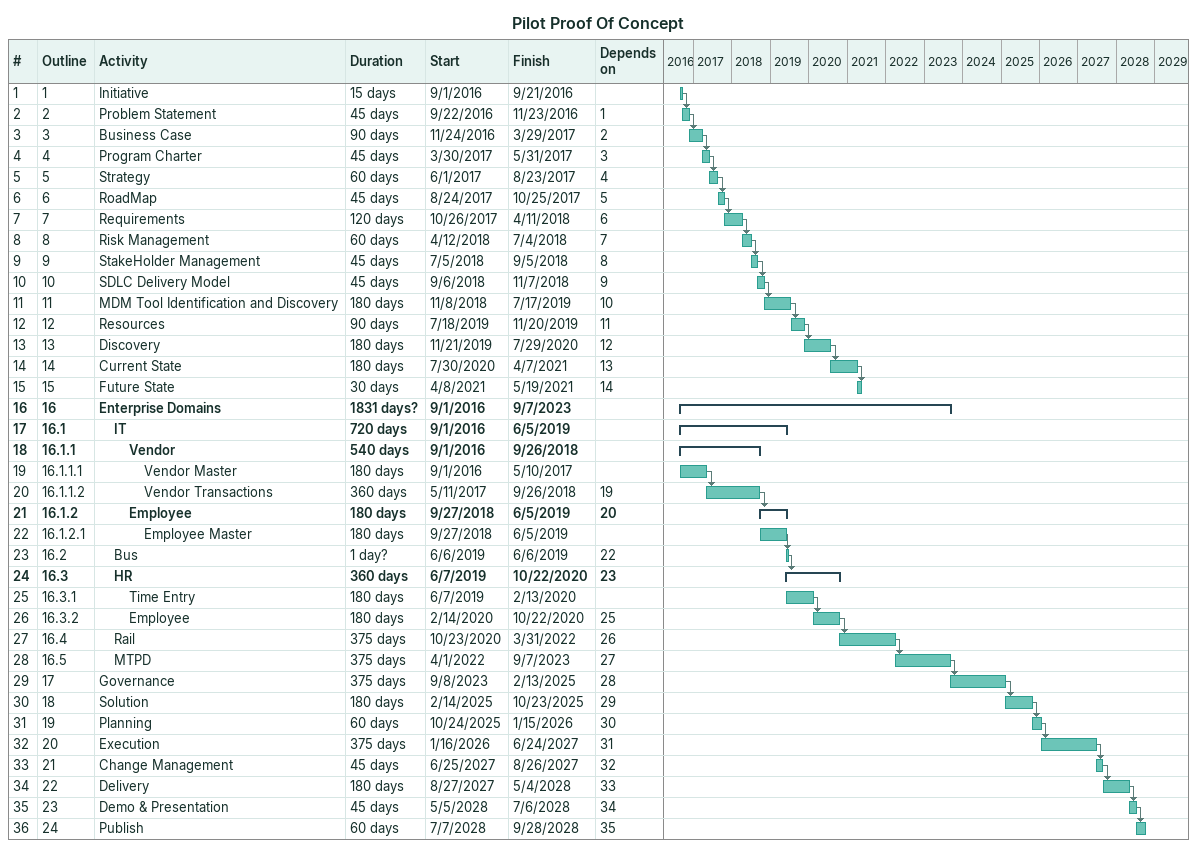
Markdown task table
Pilot Proof Of Concept

| ID | WBS | Task | Duration | Start | Finish | Predecessors |
|---|---|---|---|---|---|---|
| 1 | 1 | Initiative | 15d | 2016-09-01 | 2016-09-21 |  |
| 2 | 2 | Problem Statement | 45d | 2016-09-22 | 2016-11-23 | 1 |
| 3 | 3 | Business Case | 90d | 2016-11-24 | 2017-03-29 | 2 |
| 4 | 4 | Program Charter | 45d | 2017-03-30 | 2017-05-31 | 3 |
| 5 | 5 | Strategy | 60d | 2017-06-01 | 2017-08-23 | 4 |
| 6 | 6 | RoadMap | 45d | 2017-08-24 | 2017-10-25 | 5 |
| 7 | 7 | Requirements | 120d | 2017-10-26 | 2018-04-11 | 6 |
| 8 | 8 | Risk Management | 60d | 2018-04-12 | 2018-07-04 | 7 |
| 9 | 9 | StakeHolder Management | 45d | 2018-07-05 | 2018-09-05 | 8 |
| 10 | 10 | SDLC Delivery Model | 45d | 2018-09-06 | 2018-11-07 | 9 |
| 11 | 11 | MDM Tool Identification and Discovery | 180d | 2018-11-08 | 2019-07-17 | 10 |
| 12 | 12 | Resources | 90d | 2019-07-18 | 2019-11-20 | 11 |
| 13 | 13 | Discovery | 180d | 2019-11-21 | 2020-07-29 | 12 |
| 14 | 14 | Current State | 180d | 2020-07-30 | 2021-04-07 | 13 |
| 15 | 15 | Future State | 30d | 2021-04-08 | 2021-05-19 | 14 |
| 16 | 16 | **Enterprise Domains** | 1831d? | 2016-09-01 | 2023-09-07 |  |
| 17 | 16.1 | **IT** | 720d | 2016-09-01 | 2019-06-05 |  |
| 18 | 16.1.1 | **Vendor** | 540d | 2016-09-01 | 2018-09-26 |  |
| 19 | 16.1.1.1 | Vendor Master | 180d | 2016-09-01 | 2017-05-10 |  |
| 20 | 16.1.1.2 | Vendor Transactions | 360d | 2017-05-11 | 2018-09-26 | 19 |
| 21 | 16.1.2 | **Employee** | 180d | 2018-09-27 | 2019-06-05 | 20 |
| 22 | 16.1.2.1 | Employee Master | 180d | 2018-09-27 | 2019-06-05 |  |
| 23 | 16.2 | Bus | 1d? | 2019-06-06 | 2019-06-06 | 22 |
| 24 | 16.3 | **HR** | 360d | 2019-06-07 | 2020-10-22 | 23 |
| 25 | 16.3.1 | Time Entry | 180d | 2019-06-07 | 2020-02-13 |  |
| 26 | 16.3.2 | Employee | 180d | 2020-02-14 | 2020-10-22 | 25 |
| 27 | 16.4 | Rail | 375d | 2020-10-23 | 2022-03-31 | 26 |
| 28 | 16.5 | MTPD | 375d | 2022-04-01 | 2023-09-07 | 27 |
| 29 | 17 | Governance | 375d | 2023-09-08 | 2025-02-13 | 28 |
| 30 | 18 | Solution | 180d | 2025-02-14 | 2025-10-23 | 29 |
| 31 | 19 | Planning | 60d | 2025-10-24 | 2026-01-15 | 30 |
| 32 | 20 | Execution | 375d | 2026-01-16 | 2027-06-24 | 31 |
| 33 | 21 | Change Management | 45d | 2027-06-25 | 2027-08-26 | 32 |
| 34 | 22 | Delivery | 180d | 2027-08-27 | 2028-05-04 | 33 |
| 35 | 23 | Demo & Presentation | 45d | 2028-05-05 | 2028-07-06 | 34 |
| 36 | 24 | Publish | 60d | 2028-07-07 | 2028-09-28 | 35 |
